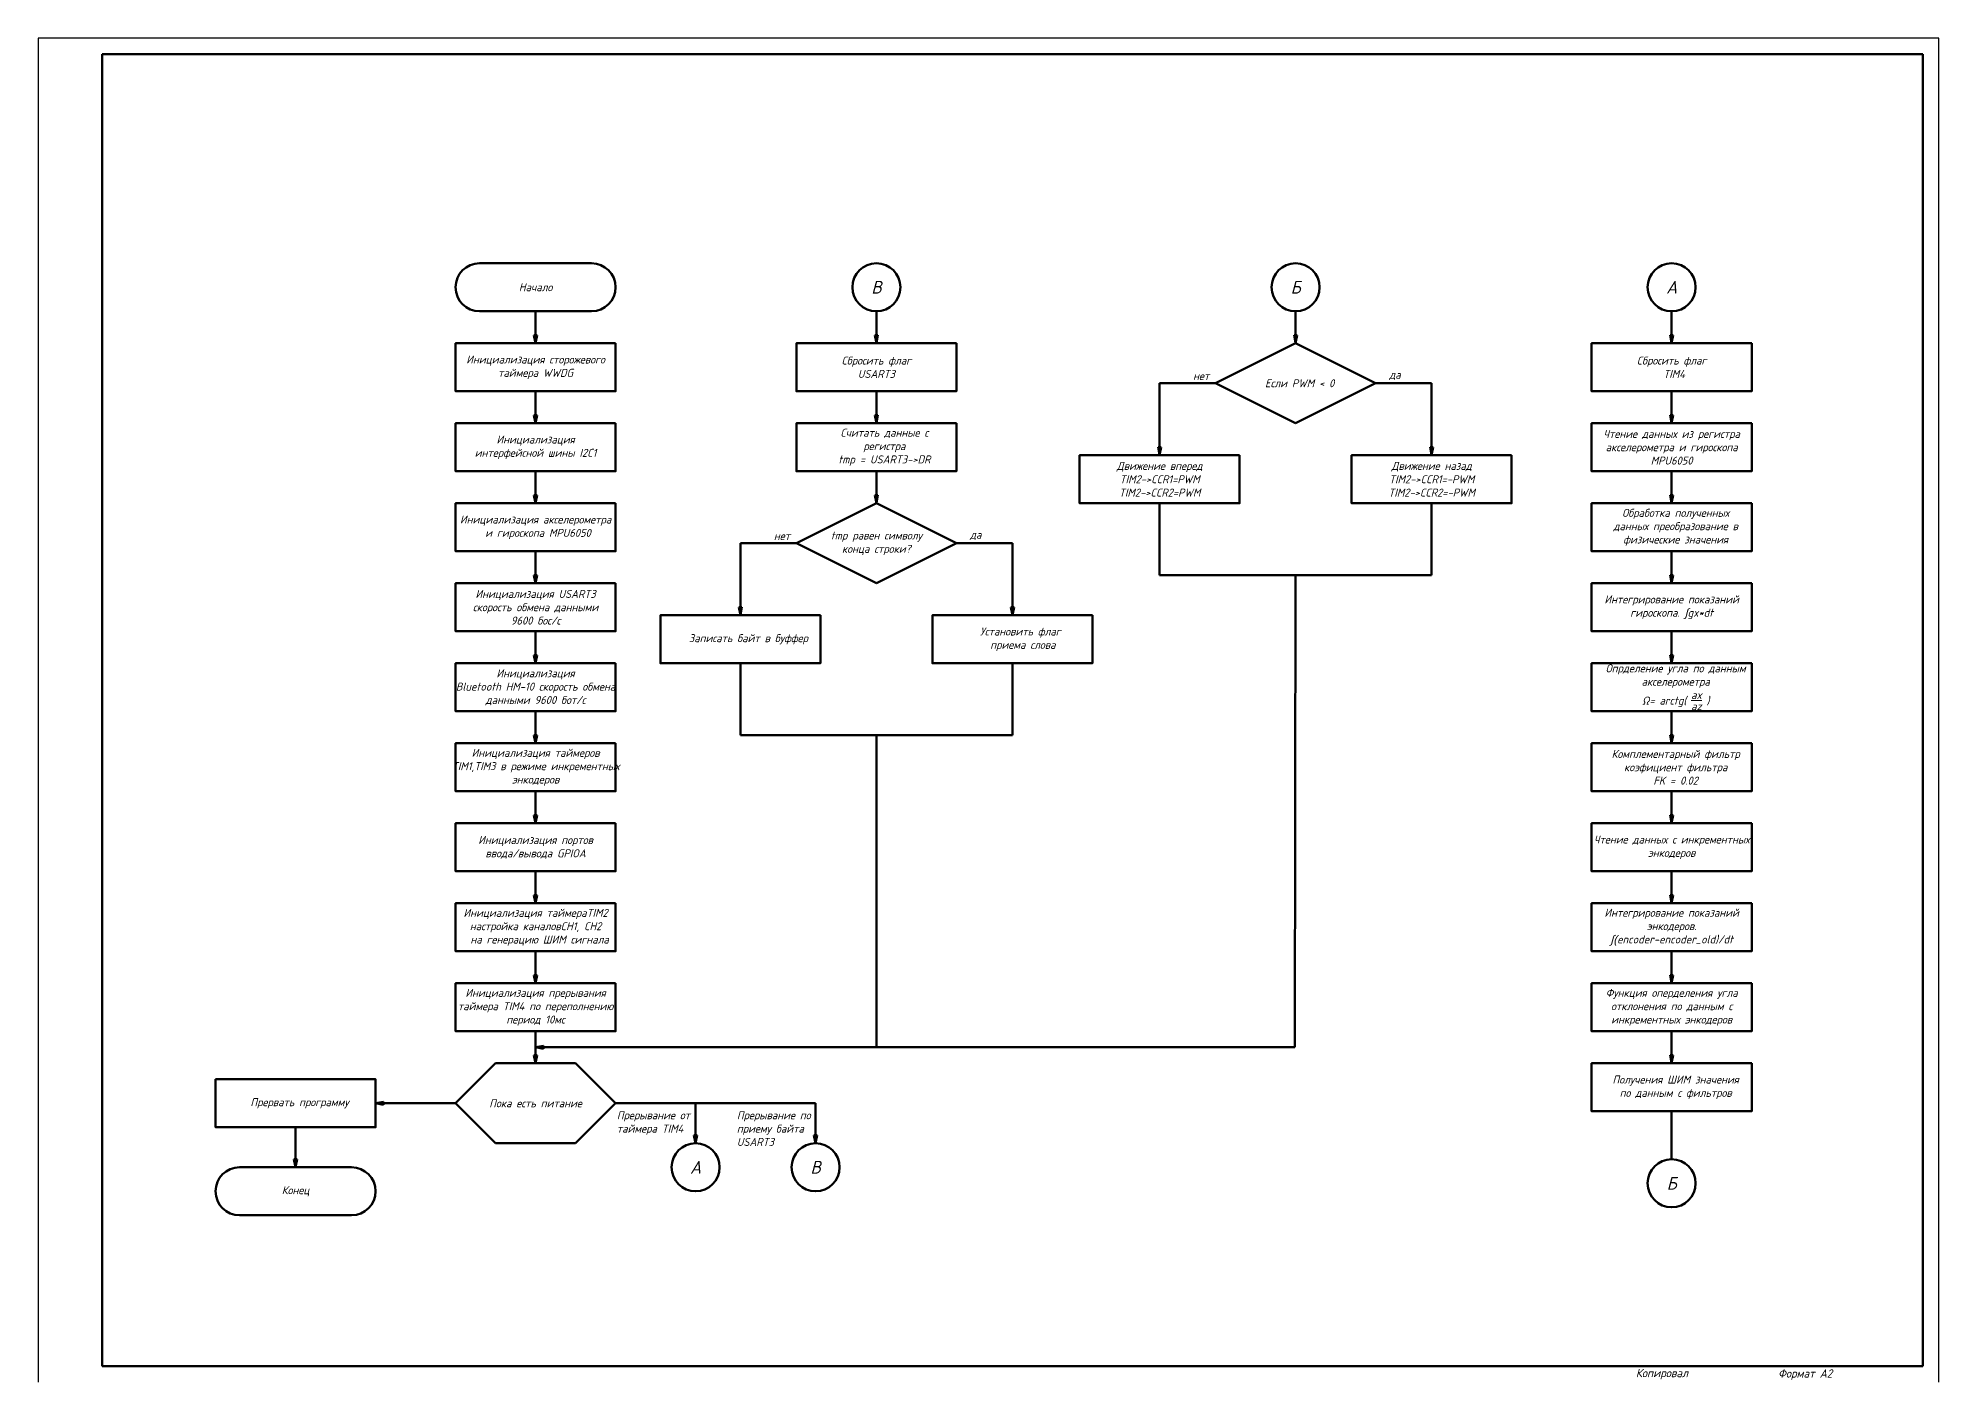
# Model space of a CAD drawing. Header units: inches. Extents: x -14 to 5184, y -66 to 1689.
# Drawn here: x 3977 to 4571, y 836 to 1255 of the extents above; entities that cross this region are included whole.
import ezdxf

# ---------------------------------------------------------------- set-up
doc = ezdxf.new("R2010")
doc.units = ezdxf.units.IN
doc.header["$MEASUREMENT"] = 0
for name, color, linetype, lineweight in [('Видимые тонкие (ГОСТ)', 7, 'Continuous', 25), ('Видимый контур (ГОСТ)', 7, 'Continuous', 50), ('Текст', 7, 'Continuous', 15)]:
    doc.layers.add(name, color=color, linetype=linetype, lineweight=lineweight)
doc.styles.get("Standard").update_dxf_attribs({"font": 'gost_b.ttf', "oblique": 15})

msp = doc.modelspace()

# ---------------------------------------------------------------- hatches: boundary and pattern name
at = {"layer": 'Видимый контур (ГОСТ)'}
h = msp.add_hatch(color=256, dxfattribs=at)
h.dxf.hatch_style = 1
h.paths.add_polyline_path([(4131.4806, 1162.3534), (4131.9806, 1162.3534), (4131.9806, 1159.8534)])
h.paths.add_polyline_path([(4131.9806, 1159.8534), (4131.9806, 1162.3534), (4132.4806, 1162.3534)])
h = msp.add_hatch(color=256, dxfattribs=at)
h.dxf.hatch_style = 1
h.paths.add_polyline_path([(4237.9806, 1162.3534), (4238.4806, 1162.3534), (4238.4806, 1159.8534)])
h.paths.add_polyline_path([(4238.4806, 1159.8534), (4238.4806, 1162.3534), (4238.9806, 1162.3534)])
h = msp.add_hatch(color=256, dxfattribs=at)
h.dxf.hatch_style = 1
h.paths.add_polyline_path([(4368.9806, 1162.3534), (4369.4806, 1162.3534), (4369.4806, 1159.8534)])
h.paths.add_polyline_path([(4369.4806, 1159.8534), (4369.4806, 1162.3534), (4369.9806, 1162.3534)])
h = msp.add_hatch(color=256, dxfattribs=at)
h.dxf.hatch_style = 1
h.paths.add_polyline_path([(4486.4806, 1162.3534), (4486.9806, 1162.3534), (4486.9806, 1159.8534)])
h.paths.add_polyline_path([(4486.9806, 1159.8534), (4486.9806, 1162.3534), (4487.4806, 1162.3534)])
h = msp.add_hatch(color=256, dxfattribs=at)
h.dxf.hatch_style = 1
h.paths.add_polyline_path([(4131.4806, 1137.3534), (4131.9806, 1137.3534), (4131.9806, 1134.8534)])
h.paths.add_polyline_path([(4131.9806, 1134.8534), (4131.9806, 1137.3534), (4132.4806, 1137.3534)])
h = msp.add_hatch(color=256, dxfattribs=at)
h.dxf.hatch_style = 1
h.paths.add_polyline_path([(4237.9806, 1137.3534), (4238.4806, 1137.3534), (4238.4806, 1134.8534)])
h.paths.add_polyline_path([(4238.4806, 1134.8534), (4238.4806, 1137.3534), (4238.9806, 1137.3534)])
h = msp.add_hatch(color=256, dxfattribs=at)
h.dxf.hatch_style = 1
h.paths.add_polyline_path([(4486.4806, 1137.3534), (4486.9806, 1137.3534), (4486.9806, 1134.8534)])
h.paths.add_polyline_path([(4486.9806, 1134.8534), (4486.9806, 1137.3534), (4487.4806, 1137.3534)])
h = msp.add_hatch(color=256, dxfattribs=at)
h.dxf.hatch_style = 1
h.paths.add_polyline_path([(4326.4806, 1127.3534), (4326.9806, 1127.3534), (4326.9806, 1124.8534)])
h.paths.add_polyline_path([(4326.9806, 1124.8534), (4326.9806, 1127.3534), (4327.4806, 1127.3534)])
h = msp.add_hatch(color=256, dxfattribs=at)
h.dxf.hatch_style = 1
h.paths.add_polyline_path([(4411.4806, 1127.3534), (4411.9806, 1127.3534), (4411.9806, 1124.8534)])
h.paths.add_polyline_path([(4411.9806, 1124.8534), (4411.9806, 1127.3534), (4412.4806, 1127.3534)])
h = msp.add_hatch(color=256, dxfattribs=at)
h.dxf.hatch_style = 1
h.paths.add_polyline_path([(4131.4806, 1112.3534), (4131.9806, 1112.3534), (4131.9806, 1109.8534)])
h.paths.add_polyline_path([(4131.9806, 1109.8534), (4131.9806, 1112.3534), (4132.4806, 1112.3534)])
h = msp.add_hatch(color=256, dxfattribs=at)
h.dxf.hatch_style = 1
h.paths.add_polyline_path([(4237.9806, 1112.3534), (4238.4806, 1112.3534), (4238.4806, 1109.8534)])
h.paths.add_polyline_path([(4238.4806, 1109.8534), (4238.4806, 1112.3534), (4238.9806, 1112.3534)])
h = msp.add_hatch(color=256, dxfattribs=at)
h.dxf.hatch_style = 1
h.paths.add_polyline_path([(4486.4806, 1112.3534), (4486.9806, 1112.3534), (4486.9806, 1109.8534)])
h.paths.add_polyline_path([(4486.9806, 1109.8534), (4486.9806, 1112.3534), (4487.4806, 1112.3534)])
h = msp.add_hatch(color=256, dxfattribs=at)
h.dxf.hatch_style = 1
h.paths.add_polyline_path([(4131.4806, 1087.3534), (4131.9806, 1087.3534), (4131.9806, 1084.8534)])
h.paths.add_polyline_path([(4131.9806, 1084.8534), (4131.9806, 1087.3534), (4132.4806, 1087.3534)])
h = msp.add_hatch(color=256, dxfattribs=at)
h.dxf.hatch_style = 1
h.paths.add_polyline_path([(4486.4806, 1087.3534), (4486.9806, 1087.3534), (4486.9806, 1084.8534)])
h.paths.add_polyline_path([(4486.9806, 1084.8534), (4486.9806, 1087.3534), (4487.4806, 1087.3534)])
h = msp.add_hatch(color=256, dxfattribs=at)
h.dxf.hatch_style = 1
h.paths.add_polyline_path([(4195.4806, 1077.3534), (4195.9806, 1077.3534), (4195.9806, 1074.8534)])
h.paths.add_polyline_path([(4195.9806, 1074.8534), (4195.9806, 1077.3534), (4196.4806, 1077.3534)])
h = msp.add_hatch(color=256, dxfattribs=at)
h.dxf.hatch_style = 1
h.paths.add_polyline_path([(4280.4806, 1077.3534), (4280.9806, 1077.3534), (4280.9806, 1074.8534)])
h.paths.add_polyline_path([(4280.9806, 1074.8534), (4280.9806, 1077.3534), (4281.4806, 1077.3534)])
h = msp.add_hatch(color=256, dxfattribs=at)
h.dxf.hatch_style = 1
h.paths.add_polyline_path([(4131.4806, 1062.3534), (4131.9806, 1062.3534), (4131.9806, 1059.8534)])
h.paths.add_polyline_path([(4131.9806, 1059.8534), (4131.9806, 1062.3534), (4132.4806, 1062.3534)])
h = msp.add_hatch(color=256, dxfattribs=at)
h.dxf.hatch_style = 1
h.paths.add_polyline_path([(4486.4806, 1062.3534), (4486.9806, 1062.3534), (4486.9806, 1059.8534)])
h.paths.add_polyline_path([(4486.9806, 1059.8534), (4486.9806, 1062.3534), (4487.4806, 1062.3534)])
h = msp.add_hatch(color=256, dxfattribs=at)
h.dxf.hatch_style = 1
h.paths.add_polyline_path([(4131.4806, 1037.3534), (4131.9806, 1037.3534), (4131.9806, 1034.8534)])
h.paths.add_polyline_path([(4131.9806, 1034.8534), (4131.9806, 1037.3534), (4132.4806, 1037.3534)])
h = msp.add_hatch(color=256, dxfattribs=at)
h.dxf.hatch_style = 1
h.paths.add_polyline_path([(4486.4806, 1037.3534), (4486.9806, 1037.3534), (4486.9806, 1034.8534)])
h.paths.add_polyline_path([(4486.9806, 1034.8534), (4486.9806, 1037.3534), (4487.4806, 1037.3534)])
h = msp.add_hatch(color=256, dxfattribs=at)
h.dxf.hatch_style = 1
h.paths.add_polyline_path([(4131.4806, 1012.3534), (4131.9806, 1012.3534), (4131.9806, 1009.8534)])
h.paths.add_polyline_path([(4131.9806, 1009.8534), (4131.9806, 1012.3534), (4132.4806, 1012.3534)])
h = msp.add_hatch(color=256, dxfattribs=at)
h.dxf.hatch_style = 1
h.paths.add_polyline_path([(4486.4806, 1012.3534), (4486.9806, 1012.3534), (4486.9806, 1009.8534)])
h.paths.add_polyline_path([(4486.9806, 1009.8534), (4486.9806, 1012.3534), (4487.4806, 1012.3534)])
h = msp.add_hatch(color=256, dxfattribs=at)
h.dxf.hatch_style = 1
h.paths.add_polyline_path([(4131.4806, 987.3534), (4131.9806, 987.3534), (4131.9806, 984.8534)])
h.paths.add_polyline_path([(4131.9806, 984.8534), (4131.9806, 987.3534), (4132.4806, 987.3534)])
h = msp.add_hatch(color=256, dxfattribs=at)
h.dxf.hatch_style = 1
h.paths.add_polyline_path([(4486.4806, 987.3534), (4486.9806, 987.3534), (4486.9806, 984.8534)])
h.paths.add_polyline_path([(4486.9806, 984.8534), (4486.9806, 987.3534), (4487.4806, 987.3534)])
h = msp.add_hatch(color=256, dxfattribs=at)
h.dxf.hatch_style = 1
h.paths.add_polyline_path([(4131.4806, 962.3534), (4131.9806, 962.3534), (4131.9806, 959.8534)])
h.paths.add_polyline_path([(4131.9806, 959.8534), (4131.9806, 962.3534), (4132.4806, 962.3534)])
h = msp.add_hatch(color=256, dxfattribs=at)
h.dxf.hatch_style = 1
h.paths.add_polyline_path([(4486.4806, 962.3534), (4486.9806, 962.3534), (4486.9806, 959.8534)])
h.paths.add_polyline_path([(4486.9806, 959.8534), (4486.9806, 962.3534), (4487.4806, 962.3534)])
h = msp.add_hatch(color=256, dxfattribs=at)
h.dxf.hatch_style = 1
h.paths.add_polyline_path([(4134.4806, 940.3534), (4134.4806, 939.8534), (4131.9806, 939.8534)])
h.paths.add_polyline_path([(4131.9806, 939.8534), (4134.4806, 939.8534), (4134.4806, 939.3534)])
h = msp.add_hatch(color=256, dxfattribs=at)
h.dxf.hatch_style = 1
h.paths.add_polyline_path([(4131.4806, 937.3534), (4131.9806, 937.3534), (4131.9806, 934.8534)])
h.paths.add_polyline_path([(4131.9806, 934.8534), (4131.9806, 937.3534), (4132.4806, 937.3534)])
h = msp.add_hatch(color=256, dxfattribs=at)
h.dxf.hatch_style = 1
h.paths.add_polyline_path([(4486.4806, 937.3534), (4486.9806, 937.3534), (4486.9806, 934.8534)])
h.paths.add_polyline_path([(4486.9806, 934.8534), (4486.9806, 937.3534), (4487.4806, 937.3534)])
h = msp.add_hatch(color=256, dxfattribs=at)
h.dxf.hatch_style = 1
h.paths.add_polyline_path([(4084.4806, 921.8534), (4084.4806, 922.3534), (4081.9806, 922.3534)])
h.paths.add_polyline_path([(4081.9806, 922.3534), (4084.4806, 922.3534), (4084.4806, 922.8534)])
h = msp.add_hatch(color=256, dxfattribs=at)
h.dxf.hatch_style = 1
h.paths.add_polyline_path([(4182.4806, 912.3534), (4181.9806, 912.3534), (4181.9806, 909.8534)])
h.paths.add_polyline_path([(4181.9806, 909.8534), (4181.9806, 912.3534), (4181.4806, 912.3534)])
h = msp.add_hatch(color=256, dxfattribs=at)
h.dxf.hatch_style = 1
h.paths.add_polyline_path([(4219.9806, 912.3534), (4219.4806, 912.3534), (4219.4806, 909.8534)])
h.paths.add_polyline_path([(4219.4806, 909.8534), (4219.4806, 912.3534), (4218.9806, 912.3534)])
h = msp.add_hatch(color=256, dxfattribs=at)
h.dxf.hatch_style = 1
h.paths.add_polyline_path([(4057.4806, 904.8534), (4056.9806, 904.8534), (4056.9806, 902.3534)])
h.paths.add_polyline_path([(4056.9806, 902.3534), (4056.9806, 904.8534), (4056.4806, 904.8534)])

# ---------------------------------------------------------------- linework, layer by layer
at = {"layer": 'Видимые тонкие (ГОСТ)', "transparency": 33554684}
for p, q in [((4570.5099, 1255.2356), (3976.5099, 1255.2356)), ((3976.5099, 1255.2356), (3976.5099, 835.2356)), ((4570.5099, 835.2356), (4570.5099, 1255.2356))]:
    msp.add_line(p, q, dxfattribs=at)
at = {"layer": 'Видимый контур (ГОСТ)', "transparency": 33554684}
for p, q in [((4565.5099, 1250.2356), (3996.5099, 1250.2356)), ((3996.5099, 1250.2356), (3996.5099, 840.2356)), ((4565.5099, 840.2356), (4565.5099, 1250.2356)), ((3996.5099, 840.2356), (3996.5099, 880.2356)), ((3996.5099, 840.2356), (4565.5099, 840.2356))]:
    msp.add_line(p, q, dxfattribs=at)
at = {"layer": 'Видимый контур (ГОСТ)'}
for p, q in [((4131.9806, 1159.8534), (4131.9806, 1169.8534)), ((4238.4806, 1159.8534), (4238.4806, 1169.8534)), ((4369.4806, 1159.8534), (4369.4806, 1169.8534)), ((4486.9806, 1159.8534), (4486.9806, 1169.8534)), ((4132.4806, 1162.3534), (4131.4806, 1162.3534)), ((4131.4806, 1162.3534), (4131.9806, 1159.8534)), ((4131.9806, 1159.8534), (4132.4806, 1162.3534)), ((4238.9806, 1162.3534), (4237.9806, 1162.3534)), ((4237.9806, 1162.3534), (4238.4806, 1159.8534)), ((4238.4806, 1159.8534), (4238.9806, 1162.3534)), ((4369.4806, 1159.8534), (4344.4806, 1147.3534)), ((4369.9806, 1162.3534), (4368.9806, 1162.3534)), ((4368.9806, 1162.3534), (4369.4806, 1159.8534)), ((4369.4806, 1159.8534), (4369.9806, 1162.3534)), ((4394.4806, 1147.3534), (4369.4806, 1159.8534)), ((4487.4806, 1162.3534), (4486.4806, 1162.3534)), ((4486.4806, 1162.3534), (4486.9806, 1159.8534)), ((4486.9806, 1159.8534), (4487.4806, 1162.3534)), ((4344.4806, 1147.3534), (4326.9806, 1147.3534)), ((4326.9806, 1147.3534), (4326.9806, 1124.8534)), ((4344.4806, 1147.3534), (4369.4806, 1134.8534)), ((4369.4806, 1134.8534), (4394.4806, 1147.3534)), ((4394.4806, 1147.3534), (4411.9806, 1147.3534)), ((4411.9806, 1147.3534), (4411.9806, 1124.8534)), ((4131.9806, 1134.8534), (4131.9806, 1144.8534)), ((4238.4806, 1134.8534), (4238.4806, 1144.8534)), ((4486.9806, 1134.8534), (4486.9806, 1144.8534)), ((4132.4806, 1137.3534), (4131.4806, 1137.3534)), ((4131.4806, 1137.3534), (4131.9806, 1134.8534)), ((4131.9806, 1134.8534), (4132.4806, 1137.3534)), ((4238.9806, 1137.3534), (4237.9806, 1137.3534)), ((4237.9806, 1137.3534), (4238.4806, 1134.8534)), ((4238.4806, 1134.8534), (4238.9806, 1137.3534)), ((4487.4806, 1137.3534), (4486.4806, 1137.3534)), ((4486.4806, 1137.3534), (4486.9806, 1134.8534)), ((4486.9806, 1134.8534), (4487.4806, 1137.3534)), ((4327.4806, 1127.3534), (4326.4806, 1127.3534)), ((4326.4806, 1127.3534), (4326.9806, 1124.8534)), ((4326.9806, 1124.8534), (4327.4806, 1127.3534)), ((4412.4806, 1127.3534), (4411.4806, 1127.3534)), ((4411.4806, 1127.3534), (4411.9806, 1124.8534)), ((4411.9806, 1124.8534), (4412.4806, 1127.3534)), ((4131.9806, 1109.8534), (4131.9806, 1119.8534)), ((4238.4806, 1109.8534), (4238.4806, 1119.8534)), ((4486.9806, 1109.8534), (4486.9806, 1119.8534)), ((4132.4806, 1112.3534), (4131.4806, 1112.3534)), ((4131.4806, 1112.3534), (4131.9806, 1109.8534)), ((4131.9806, 1109.8534), (4132.4806, 1112.3534)), ((4238.9806, 1112.3534), (4237.9806, 1112.3534)), ((4237.9806, 1112.3534), (4238.4806, 1109.8534)), ((4238.4806, 1109.8534), (4238.9806, 1112.3534)), ((4487.4806, 1112.3534), (4486.4806, 1112.3534)), ((4486.4806, 1112.3534), (4486.9806, 1109.8534)), ((4486.9806, 1109.8534), (4487.4806, 1112.3534)), ((4238.4806, 1109.8534), (4213.4806, 1097.3534)), ((4263.4806, 1097.3534), (4238.4806, 1109.8534)), ((4326.9806, 1109.8534), (4326.9806, 1099.8534)), ((4326.9806, 1087.3534), (4326.9806, 1109.8534)), ((4411.9806, 1109.8534), (4411.9806, 1099.8534)), ((4411.9806, 1087.3534), (4411.9806, 1109.8534)), ((4131.9806, 1084.8534), (4131.9806, 1094.8534)), ((4213.4806, 1097.3534), (4195.9806, 1097.3534)), ((4195.9806, 1097.3534), (4195.9806, 1074.8534)), ((4213.4806, 1097.3534), (4238.4806, 1084.8534)), ((4213.4806, 1097.3534), (4238.4806, 1084.8534)), ((4238.4806, 1084.8534), (4263.4806, 1097.3534)), ((4238.4806, 1084.8534), (4263.4806, 1097.3534)), ((4263.4806, 1097.3534), (4280.9806, 1097.3534)), ((4280.9806, 1097.3534), (4280.9806, 1074.8534)), ((4486.9806, 1084.8534), (4486.9806, 1094.8534)), ((4132.4806, 1087.3534), (4131.4806, 1087.3534)), ((4131.4806, 1087.3534), (4131.9806, 1084.8534)), ((4131.9806, 1084.8534), (4132.4806, 1087.3534)), ((4326.9806, 1087.3534), (4411.9806, 1087.3534)), ((4344.4806, 1087.3534), (4326.9806, 1087.3534)), ((4369.4806, 1087.3534), (4369.1938, 939.8534)), ((4394.4806, 1087.3534), (4411.9806, 1087.3534)), ((4487.4806, 1087.3534), (4486.4806, 1087.3534)), ((4486.4806, 1087.3534), (4486.9806, 1084.8534)), ((4486.9806, 1084.8534), (4487.4806, 1087.3534)), ((4196.4806, 1077.3534), (4195.4806, 1077.3534)), ((4195.4806, 1077.3534), (4195.9806, 1074.8534)), ((4195.9806, 1074.8534), (4196.4806, 1077.3534)), ((4281.4806, 1077.3534), (4280.4806, 1077.3534)), ((4280.4806, 1077.3534), (4280.9806, 1074.8534)), ((4280.9806, 1074.8534), (4281.4806, 1077.3534)), ((4131.9806, 1059.8534), (4131.9806, 1069.8534)), ((4486.9806, 1059.8534), (4486.9806, 1069.8534)), ((4132.4806, 1062.3534), (4131.4806, 1062.3534)), ((4131.4806, 1062.3534), (4131.9806, 1059.8534)), ((4131.9806, 1059.8534), (4132.4806, 1062.3534)), ((4195.9806, 1059.8534), (4195.9806, 1049.8534)), ((4195.9806, 1037.3534), (4195.9806, 1059.8534)), ((4280.9806, 1059.8534), (4280.9806, 1049.8534)), ((4280.9806, 1037.3534), (4280.9806, 1059.8534)), ((4487.4806, 1062.3534), (4486.4806, 1062.3534)), ((4486.4806, 1062.3534), (4486.9806, 1059.8534)), ((4486.9806, 1059.8534), (4487.4806, 1062.3534)), ((4131.9806, 1034.8534), (4131.9806, 1044.8534)), ((4486.9806, 1034.8534), (4486.9806, 1044.8534)), ((4132.4806, 1037.3534), (4131.4806, 1037.3534)), ((4131.4806, 1037.3534), (4131.9806, 1034.8534)), ((4131.9806, 1034.8534), (4132.4806, 1037.3534)), ((4213.4806, 1037.3534), (4195.9806, 1037.3534)), ((4213.4806, 1037.3534), (4280.9806, 1037.3534)), ((4238.4806, 1037.3534), (4238.4806, 939.8534)), ((4487.4806, 1037.3534), (4486.4806, 1037.3534)), ((4486.4806, 1037.3534), (4486.9806, 1034.8534)), ((4486.9806, 1034.8534), (4487.4806, 1037.3534)), ((4131.9806, 1009.8534), (4131.9806, 1019.8534)), ((4486.9806, 1009.8534), (4486.9806, 1019.8534)), ((4132.4806, 1012.3534), (4131.4806, 1012.3534)), ((4131.4806, 1012.3534), (4131.9806, 1009.8534)), ((4131.9806, 1009.8534), (4132.4806, 1012.3534)), ((4487.4806, 1012.3534), (4486.4806, 1012.3534)), ((4486.4806, 1012.3534), (4486.9806, 1009.8534)), ((4486.9806, 1009.8534), (4487.4806, 1012.3534)), ((4131.9806, 984.8534), (4131.9806, 994.8534)), ((4486.9806, 984.8534), (4486.9806, 994.8534)), ((4132.4806, 987.3534), (4131.4806, 987.3534)), ((4131.4806, 987.3534), (4131.9806, 984.8534)), ((4131.9806, 984.8534), (4132.4806, 987.3534)), ((4487.4806, 987.3534), (4486.4806, 987.3534)), ((4486.4806, 987.3534), (4486.9806, 984.8534)), ((4486.9806, 984.8534), (4487.4806, 987.3534)), ((4131.9806, 959.8534), (4131.9806, 969.8534)), ((4486.9806, 959.8534), (4486.9806, 969.8534)), ((4132.4806, 962.3534), (4131.4806, 962.3534)), ((4131.4806, 962.3534), (4131.9806, 959.8534)), ((4131.9806, 959.8534), (4132.4806, 962.3534)), ((4487.4806, 962.3534), (4486.4806, 962.3534)), ((4486.4806, 962.3534), (4486.9806, 959.8534)), ((4486.9806, 959.8534), (4487.4806, 962.3534)), ((4131.9806, 944.8534), (4131.9806, 934.8534)), ((4486.9806, 944.8534), (4486.9806, 934.8534)), ((4134.4806, 940.3534), (4131.9806, 939.8534)), ((4241.9806, 939.8534), (4131.9806, 939.8534)), ((4131.9806, 939.8534), (4134.4806, 939.3534)), ((4134.4806, 939.3534), (4134.4806, 940.3534)), ((4369.1938, 939.8534), (4238.4806, 939.8534)), ((4106.9806, 922.3534), (4119.4806, 934.8534)), ((4144.4806, 934.8534), (4119.4806, 934.8534)), ((4144.4806, 934.8534), (4119.4806, 934.8534)), ((4119.4806, 934.8534), (4144.4806, 934.8534)), ((4132.4806, 937.3534), (4131.4806, 937.3534)), ((4131.4806, 937.3534), (4131.9806, 934.8534)), ((4131.9806, 934.8534), (4132.4806, 937.3534)), ((4144.4806, 934.8534), (4156.9806, 922.3534)), ((4487.4806, 937.3534), (4486.4806, 937.3534)), ((4486.4806, 937.3534), (4486.9806, 934.8534)), ((4486.9806, 934.8534), (4487.4806, 937.3534)), ((4081.9806, 922.3534), (4084.4806, 922.8534)), ((4106.9806, 922.3534), (4081.9806, 922.3534)), ((4084.4806, 921.8534), (4081.9806, 922.3534)), ((4084.4806, 922.8534), (4084.4806, 921.8534)), ((4119.4806, 909.8534), (4106.9806, 922.3534)), ((4156.9806, 922.3534), (4144.4806, 909.8534)), ((4156.9806, 922.3534), (4219.4806, 922.3534)), ((4181.9806, 922.3534), (4181.9806, 909.8534)), ((4219.4806, 922.3534), (4219.4806, 909.8534)), ((4056.9806, 902.3534), (4056.9806, 914.8534)), ((4486.9806, 904.8534), (4486.9806, 919.8534)), ((4144.4806, 909.8534), (4119.4806, 909.8534)), ((4144.4806, 909.8534), (4119.4806, 909.8534)), ((4181.9806, 909.8534), (4181.4806, 912.3534)), ((4181.4806, 912.3534), (4182.4806, 912.3534)), ((4182.4806, 912.3534), (4181.9806, 909.8534)), ((4219.4806, 909.8534), (4218.9806, 912.3534)), ((4218.9806, 912.3534), (4219.9806, 912.3534)), ((4219.9806, 912.3534), (4219.4806, 909.8534)), ((4056.9806, 902.3534), (4056.4806, 904.8534)), ((4056.4806, 904.8534), (4057.4806, 904.8534)), ((4057.4806, 904.8534), (4056.9806, 902.3534))]:
    msp.add_line(p, q, dxfattribs=at)
for points in [[(4149.4806, 1184.8534), (4114.4806, 1184.8534)], [(4114.4806, 1169.8534), (4149.4806, 1169.8534)], [(4039.4806, 902.3534), (4074.4806, 902.3534)], [(4074.4806, 887.3534), (4039.4806, 887.3534)]]:
    msp.add_lwpolyline(points, dxfattribs=at)
for points in [[(4156.9806, 1159.8534), (4106.9806, 1159.8534), (4106.9806, 1144.8534), (4156.9806, 1144.8534)], [(4263.4806, 1159.8534), (4213.4806, 1159.8534), (4213.4806, 1144.8534), (4263.4806, 1144.8534)], [(4511.9806, 1159.8534), (4461.9806, 1159.8534), (4461.9806, 1144.8534), (4511.9806, 1144.8534)], [(4156.9806, 1134.8534), (4106.9806, 1134.8534), (4106.9806, 1119.8534), (4156.9806, 1119.8534)], [(4263.4806, 1134.8534), (4213.4806, 1134.8534), (4213.4806, 1119.8534), (4263.4806, 1119.8534)], [(4511.9806, 1134.8534), (4461.9806, 1134.8534), (4461.9806, 1119.8534), (4511.9806, 1119.8534)], [(4351.9806, 1124.8534), (4301.9806, 1124.8534), (4301.9806, 1109.8534), (4351.9806, 1109.8534)], [(4436.9806, 1124.8534), (4386.9806, 1124.8534), (4386.9806, 1109.8534), (4436.9806, 1109.8534)], [(4156.9806, 1109.8534), (4106.9806, 1109.8534), (4106.9806, 1094.8534), (4156.9806, 1094.8534)], [(4511.9806, 1109.8534), (4461.9806, 1109.8534), (4461.9806, 1094.8534), (4511.9806, 1094.8534)], [(4156.9806, 1084.8534), (4106.9806, 1084.8534), (4106.9806, 1069.8534), (4156.9806, 1069.8534)], [(4511.9806, 1084.8534), (4461.9806, 1084.8534), (4461.9806, 1069.8534), (4511.9806, 1069.8534)], [(4220.9806, 1074.8534), (4170.9806, 1074.8534), (4170.9806, 1059.8534), (4220.9806, 1059.8534)], [(4305.9806, 1074.8534), (4255.9806, 1074.8534), (4255.9806, 1059.8534), (4305.9806, 1059.8534)], [(4156.9806, 1059.8534), (4106.9806, 1059.8534), (4106.9806, 1044.8534), (4156.9806, 1044.8534)], [(4511.9806, 1059.8534), (4461.9806, 1059.8534), (4461.9806, 1044.8534), (4511.9806, 1044.8534)], [(4156.9806, 1034.8534), (4106.9806, 1034.8534), (4106.9806, 1019.8534), (4156.9806, 1019.8534)], [(4511.9806, 1034.8534), (4461.9806, 1034.8534), (4461.9806, 1019.8534), (4511.9806, 1019.8534)], [(4156.9806, 1009.8534), (4106.9806, 1009.8534), (4106.9806, 994.8534), (4156.9806, 994.8534)], [(4511.9806, 1009.8534), (4461.9806, 1009.8534), (4461.9806, 994.8534), (4511.9806, 994.8534)], [(4156.9806, 984.8534), (4106.9806, 984.8534), (4106.9806, 969.8534), (4156.9806, 969.8534)], [(4511.9806, 984.8534), (4461.9806, 984.8534), (4461.9806, 969.8534), (4511.9806, 969.8534)], [(4156.9806, 959.8534), (4106.9806, 959.8534), (4106.9806, 944.8534), (4156.9806, 944.8534)], [(4511.9806, 959.8534), (4461.9806, 959.8534), (4461.9806, 944.8534), (4511.9806, 944.8534)], [(4511.9806, 934.8534), (4461.9806, 934.8534), (4461.9806, 919.8534), (4511.9806, 919.8534)], [(4031.9806, 929.8534), (4081.9806, 929.8534), (4081.9806, 914.8534), (4031.9806, 914.8534)]]:
    msp.add_lwpolyline(points, close=True, dxfattribs=at)
for centre in [(4238.4806, 1177.3534), (4238.4806, 1177.3534), (4369.4806, 1177.3534), (4486.9806, 1177.3534), (4181.9806, 902.3534), (4219.4806, 902.3534), (4486.9806, 897.3534)]:
    msp.add_circle(centre, 7.5, dxfattribs=at)
for centre, start, end in [((4114.4806, 1177.3534), 90, 270), ((4149.4806, 1177.3534), 270, 90), ((4039.4806, 894.8534), 90, 270), ((4074.4806, 894.8534), 270, 90)]:
    msp.add_arc(centre, 7.5, start, end, dxfattribs=at)

# ---------------------------------------------------------------- texts
at = {"layer": 'Текст'}
for s, width, heights, insert, char_height, attachment_point in [('{\\fGOST type B|b0|i0|c204|p0;Начало}', 15, [0], (4131.9806, 1177.3534), 2.5, 5), ('{\\fGOST type B|b0|i0|c204|p0;В}', 33.288986, [13.444], (4238.4806, 1177.3534), 4, 5), ('{\\fGOST type B|b0|i0|c204|p0;Б}', 33.288986, [13.444], (4369.4806, 1177.3534), 4, 5), ('{\\fGOST type B|b0|i0|c204|p0;А}', 33.288986, [13.444], (4486.9806, 1177.3534), 4, 5), ('{\\fGOST type B|b0|i0|c204|p0;Инициализация сторожевого таймера }WWDG', 49.757561, [14.7481], (4131.9806, 1152.3534), 2.5, 5), ('{\\fGOST type B|b0|i0|c204|p0;Сбросить флаг\\P}USART3', 51.197531, [16.1877], (4238.4806, 1152.3534), 2.5, 5), ('{\\fGOST type B|b0|i0|c204|p0;Сбросить флаг\\P }TIM4', 51.197531, [16.1877], (4486.9806, 1152.3534), 2.5, 5), ('\\pxqc,t0;{\\fGOST type B|b0|i0|c204|p0; нет}', 10.539481, [0], (4344.4806, 1148.3814), 2.5, 9), ('\\pxi-3,l4,t4;{\\fGOST type B|b0|i0|c204|p0;Если^I}PWM < 0', 61.125073, [0], (4369.4806, 1147.3534), 2.5, 5), ('\\pxqc,t0;{\\fGOST type B|b0|i0|c204|p0; да}', 10.539481, [0], (4394.4806, 1148.3814), 2.5, 7), ('{\\fGOST type B|b0|i0|c204|p0;Инициализация интерфейсной шины }I2C1', 40.561222, [8.9043], (4131.9806, 1127.3534), 2.5, 5), ('\\pxi-3,l5,t5;{\\fGOST type B|b0|i0|c204|p0;Считать^Iданные с\\Pрегистра }\\Ptmp = USART3->DR', 50.556567, [16.6149], (4238.4806, 1127.3534), 2.5, 5), ('{\\fGOST type B|b0|i0|c204|p0;Чтение данных из регистра\\Pакселерометра и гироскопа }MPU6050', 50.556567, [16.6149], (4486.9806, 1127.3534), 2.5, 5), ('{\\fGOST type B|b0|i0|c204|p0;Движение вперед\\P}TIM2->CCR1=PWM\\PTIM2->CCR2=PWM', 50.556567, [16.6149], (4326.9806, 1117.3534), 2.5, 5), ('{\\fGOST type B|b0|i0|c204|p0;Движение назад\\P}TIM2->CCR1={\\fGOST type B|b0|i0|c204|p0;-}PWM\\PTIM2->CCR2={\\fGOST type B|b0|i0|c204|p0;-}PWM', 50.556567, [16.6149], (4411.9806, 1117.3534), 2.5, 5), ('{\\fGOST type B|b0|i0|c204|p0;Инициализация акселерометра\\P и гироскопа }MPU6050', 53.913626, [13.5609], (4131.9806, 1102.3534), 2.5, 5), ('\\pxi-3,l4,t4;{\\fGOST type B|b0|i0|c204|p0;Обработка^Iполученных \\Pданных преобразование в \\Pфизические значения}', 50.556567, [16.6149], (4486.9806, 1102.3534), 2.5, 5), ('\\pxqc,t0;{\\fGOST type B|b0|i0|c204|p0; нет}', 10.539481, [0], (4213.4806, 1098.3814), 2.5, 9), ('tmp {\\fGOST type B|b0|i0|c204|p0;равен символу \\Pконца строки? }', 61.125073, [0], (4238.4806, 1097.3534), 2.5, 5), ('\\pxqc,t0;{\\fGOST type B|b0|i0|c204|p0; да}', 10.539481, [0], (4263.4806, 1098.3814), 2.5, 7), ('{\\fGOST type B|b0|i0|c204|p0;Инициализация }USART3 {\\fGOST type B|b0|i0|c204|p0;скорость обмена данными 9600 бос/с}', 45.478646, [14.4333], (4131.9806, 1077.3534), 2.5, 5), ('{\\fGOST type B|b0|i0|c204|p0;Интегрирование показаний гироскопа. \\fArial|b0|i0|c0|p0;∫}gx*dt', 50.556567, [16.6149], (4486.9806, 1077.3534), 2.5, 5), ('\\pxi-3,l5,t5;{\\fGOST type B|b0|i0|c204|p0;Установить флаг\\P приема слова}', 50.556567, [16.6149], (4280.9806, 1067.3534), 2.5, 5), ('\\pxi-3,l5,t5;{\\fGOST type B|b0|i0|c204|p0;Записать^Iбайт в буффер }', 50.556567, [16.6149], (4195.9806, 1067.3534), 2.5, 5), ('{\\fGOST type B|b0|i0|c204|p0;Инициализация }\\P{\\fGOST type B|b0|i0|c204|p0;Bluetooth HM-10} {\\fGOST type B|b0|i0|c204|p0;скорость обмена данными 9600 бот/с}', 53.913626, [13.5609], (4131.9806, 1052.3534), 2.5, 5), ('\\A1;\\pxi-3,l4,t4;{\\fGOST type B|b0|i0|c204|p0;Опрделение угла по данным \\Pакселерометра} \\P{\\fISOCPEUR|b0|i0|c0|p0;Ω}= arctg( \\Sax/az; )', 50.556567, [16.6149], (4486.9806, 1052.3534), 2.5, 5), ('{\\fGOST type B|b0|i0|c204|p0;Инициализация таймеров }TIM1,TIM3{\\fGOST type B|b0|i0|c204|p0; в режиме инкрементных энкодеров}', 53.913626, [13.5609], (4131.9806, 1027.3534), 2.5, 5), ('\\A1;\\pxi-3,l4,t4;{\\fGOST type B|b0|i0|c204|p0;Комплементарный фильтр\\Pкоэфициент} {\\fGOST type B|b0|i0|c204|p0;фильтра \\P}FK = 0.02', 50.556567, [16.6149], (4486.9806, 1027.3534), 2.5, 5), ('{\\fGOST type B|b0|i0|c204|p0;Инициализация портов ввода/вывода }GPIOA', 53.913626, [13.5609], (4131.9806, 1002.3534), 2.5, 5), ('\\A1;{\\fGOST type B|b0|i0|c204|p0;Чтение данных с инкрементных энкодеров}', 50.556567, [16.6149], (4486.9806, 1002.3534), 2.5, 5), ('{\\fGOST type B|b0|i0|c204|p0;Инициализация таймера}TIM2{\\fGOST type B|b0|i0|c204|p0; настройка каналов}CH1, CH2{\\fGOST type B|b0|i0|c204|p0;\\P\\pxi-3,l4,t2,3;на^Iгенерацию ШИМ сигнала}', 49.148027, [21.7562], (4131.9806, 977.3534), 2.5, 5), ('{\\fGOST type B|b0|i0|c204|p0;Интегрирование показаний энкодеров. }\\P{\\fArial|b0|i0|c0|p0;∫(}encoder-encoder_old{\\fGOST type B|b0|i0|c204|p0;)/}dt', 50.556567, [16.6149], (4486.9806, 977.3534), 2.5, 5), ('{\\fGOST type B|b0|i0|c204|p0;Инициализация прерывания таймера }TIM4 {\\fGOST type B|b0|i0|c204|p0;по переполнению период 10мс}', 49.757561, [14.7481], (4131.9806, 952.3534), 2.5, 5), ('{\\fGOST type B|b0|i0|c204|p0;Функция оперделения угла отклонения по данным с инкрементных энкодеров}', 50.556567, [16.6149], (4486.9806, 952.3534), 2.5, 5), ('\\pxi-3,l4,t4;{\\fGOST type B|b0|i0|c204|p0;Получения^IШИМ значения \\Pпо данным с фильтров}', 50.556567, [16.6149], (4486.9806, 927.3534), 2.5, 5), ('\\pxi-3,l4,t3,4;{\\fGOST type B|b0|i0|c204|p0;Прервать программу}', 49.757561, [14.7481], (4056.9806, 922.3534), 2.5, 5), ('{\\fGOST type B|b0|i0|c204|p0;Пока есть питание}', 33.288986, [13.444], (4131.9806, 922.3534), 2.5, 5), ('{\\fGOST type B|b0|i0|c204|p0;А}', 33.288986, [13.444], (4181.9806, 902.3534), 4, 5), ('{\\fGOST type B|b0|i0|c204|p0;В}', 33.288986, [13.444], (4219.4806, 902.3534), 4, 5), ('{\\fGOST type B|b0|i0|c204|p0;Б}', 33.288986, [13.444], (4486.9806, 897.3534), 4, 5), ('{\\fGOST type B|b0|i0|c204|p0;Конец}', 15, [0], (4056.9806, 894.8534), 2.5, 5)]:
    msp.add_mtext_dynamic_manual_height_columns(s, width=width, gutter_width=5, heights=heights, dxfattribs=dict(at, insert=insert, char_height=char_height, attachment_point=attachment_point))
at = {"layer": 'Текст', "char_height": 2.5, "width": 24.607294, "attachment_point": 3}
for s, insert in [('\\pxql;{\\fGOST type B|b0|i0|c204|p0;Прерывание от ^Jтаймера }TIM4', (4181.9806, 919.8534)), ('\\pxql;{\\fGOST type B|b0|i0|c204|p0;Прерывание по приему байта }USART3', (4219.4806, 919.8534))]:
    msp.add_mtext(s, dxfattribs=dict(at, insert=insert))
at = {"layer": 'Текст', "color": 0, "transparency": 33554684, "char_height": 2.6, "attachment_point": 1}
for s, width, insert in [('{\\fGOST type B|b0|i0|c204|p0;Копировал}', 17, (4475.7812, 839.3609)), ('{\\fGOST type B|b0|i0|c204|p0;Формат А2}', 20, (4520.2308, 839.2287))]:
    msp.add_mtext_dynamic_manual_height_columns(s, width=width, gutter_width=17.5, heights=[0], dxfattribs=dict(at, insert=insert))

doc.saveas('drawing.dxf')
